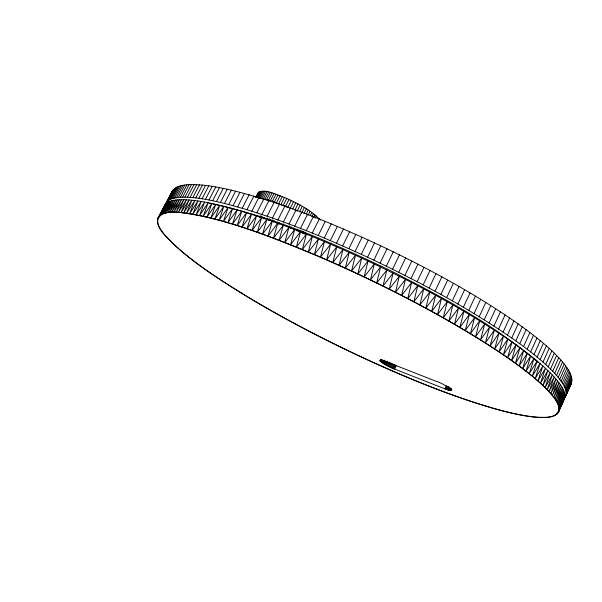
<?xml version="1.0" encoding="UTF-8"?>
<svg xmlns="http://www.w3.org/2000/svg" width="602" height="602" viewBox="0 0 602 602"><rect width="100%" height="100%" fill="white"/><g stroke="black" fill="none" stroke-linecap="round" stroke-linejoin="round"><path stroke-width="0.9" d="M558.588 411.745C560.718 401.843 550.928 394.19 545.134 387.522C529.843 372.804 512.317 360.658 494.686 348.934C439.52 313.198 380.697 283.346 320.46 257.152C275.385 238.693 229.663 219.06 181.014 212.611C160.079 208.992 148.95 219.662 166.099 236.511C189.374 261.095 218.707 278.839 247.211 296.643C287.335 320.753 329.023 342.199 371.592 361.659C411.392 379.636 451.936 396.289 493.941 408.434C508.329 412.423 522.92 416.125 537.849 417.254C544.742 417.291 554.352 418.525 558.588 411.745L564.435 398.547C566.234 390.111 559.085 383.045 554.224 377.063C542.884 364.827 529.534 354.668 516.064 344.908C471.524 313.499 423.349 287.598 374.293 264C327.014 241.756 278.613 221.288 228.143 207.427C213.627 203.679 198.878 200.203 183.836 199.683C177.319 199.826 169.004 199.503 164.662 205.297L157.807 218.503L165.264 204.454L157.581 219.444M565.09 397.425C568.589 390.231 562.328 382.872 558.235 377.409C547.158 364.345 533.455 353.848 519.752 343.704C474.075 311.031 424.387 284.385 373.819 260.162C325.562 237.639 276.16 216.81 224.501 203.438C210.06 200.03 195.311 196.688 180.374 197.275C174.821 197.704 167.115 198.69 165.226 204.951L171.389 193.219C173.722 186.018 182.692 185.085 189.118 184.656C203.378 184.189 217.503 187.049 231.341 190.157C283.106 202.844 332.567 223.425 380.788 245.827C431.288 269.929 480.87 296.628 526.148 329.67C539.783 339.972 553.404 350.68 564.224 364.022C568.265 369.575 573.668 376.559 571.208 383.835L565.09 397.425L563.683 399.096M257.972 193.558C263.367 186.936 277.921 195.816 284.535 197.426C297.38 203.28 310.617 209.699 320.407 220.136M163.676 208.202L164.195 206.208M171.171 194.311L171.389 193.219M557.437 412.513L556.752 414.138L557.505 412.521M559.1 409.774L564.714 397.501L558.122 412.618L564.435 398.547L558.919 410.797M562.298 382.925L568.198 369.703M563.329 384.618L569.199 371.449M564.194 386.236L570.041 373.12M564.909 387.778L570.726 374.722M565.459 389.253L571.245 376.25M565.857 390.645L571.622 377.702M566.106 391.962L571.832 379.079M566.196 393.204L571.9 380.381M566.136 394.37L571.817 381.608M564.458 398.298L570.026 385.769M565.933 395.469L571.584 382.759M554.705 373.375L560.755 359.876M556.549 375.43L562.569 361.983M558.235 377.409L564.224 364.022M559.755 379.32L565.714 365.986M561.109 381.164L567.039 367.882M545.66 364.473L551.831 350.778M548.174 366.799L554.307 353.148M550.514 369.056L556.624 355.458M552.696 371.253L558.769 357.701M537.15 357.121L543.403 343.283M540.152 359.635L546.375 345.841M542.989 362.088L549.182 348.34M527.186 349.235L533.522 335.269M530.663 351.914L536.976 337.993M533.989 354.548L540.272 340.672M519.752 343.704L526.148 329.67M523.544 346.496L529.918 332.492M511.715 337.985L518.171 323.876M515.809 340.867L522.235 326.796M503.091 332.093L509.601 317.924M507.471 335.058L513.957 320.919M493.903 326.051L500.473 311.821M498.561 329.091L505.101 314.884M446.586 389.502C461.772 394.144 439.407 381.676 436.774 381.525L385.995 361.659C369.402 355.985 391.292 368.65 394.649 369.086L446.586 389.502L448.016 386.424M447.391 389.787L448.821 386.702M448.151 390.028L449.227 387.718M448.859 390.239L449.935 387.929M449.506 390.412L450.582 388.094M450.085 390.54L451.161 388.222M450.597 390.638L451.312 389.088M451.041 390.69L451.756 389.14M484.196 319.88L490.818 305.605M489.117 322.981L495.709 308.728M474 313.612L480.667 299.292M444.848 388.854L446.278 385.777M479.154 316.757L485.799 302.46M445.736 389.193L447.166 386.115M463.344 307.268L470.064 292.918M468.725 310.451L475.414 296.109M452.283 300.88L459.048 286.499M457.866 304.078L464.601 289.712M440.86 294.468L447.662 280.073M446.616 297.674L453.396 283.286M393.783 368.74L395.544 365.023M394.649 369.086L396.417 365.369M435.028 291.27L441.853 276.867M383.361 363.503L384.776 360.53M384.084 363.939L385.498 360.974M384.859 364.391L386.273 361.418M423.153 284.881L430.009 270.479M385.671 364.85L387.44 361.14M386.522 365.309L387.936 362.344M387.402 365.775L389.163 362.058M388.298 366.234L390.066 362.517M389.216 366.686L390.976 362.976M390.134 367.13L391.902 363.412M391.059 367.559L392.828 363.841M429.121 288.072L435.961 273.669M391.985 367.972L393.746 364.255M392.895 368.371L394.656 364.654M411.038 278.553L417.931 264.15M417.118 281.713L423.996 267.303M379.997 360.989L380.705 359.492M380.268 361.268L380.976 359.778M380.607 361.576L381.676 359.341M381.028 361.915L382.097 359.68M381.517 362.284L382.579 360.049M382.074 362.667L383.135 360.44M382.684 363.074L384.106 360.101M404.905 275.415L411.813 261.02M392.542 269.222L399.472 254.842M398.742 272.307L405.665 257.912M386.318 266.167L393.264 251.794M373.819 260.162L380.788 245.827M380.073 263.142L387.033 248.792M361.313 254.322L368.296 240.025M367.566 257.22L374.542 242.899M355.067 251.47L362.065 237.196M342.636 245.932L349.642 231.702M348.844 248.671L355.842 234.419M330.332 240.604L337.346 226.435M336.465 243.238L343.479 229.038M324.245 238.038L331.258 223.899M315.102 218.323L316.261 215.998M312.227 233.094L319.241 219.015M318.21 235.532L325.223 221.423M296.937 230.882L297.757 229.242M306.305 213.951L308.254 210.053M298.133 231.808L298.953 230.175M300.458 228.421L307.471 214.425M299.615 231.883L300.436 230.25M308.126 215.177L310.075 211.279M300.564 232.733L301.376 231.1M310.233 215.606L311.791 212.491M301.775 232.726L302.595 231.093M302.445 233.486L303.257 231.853M303.22 233.666L304.063 231.988M311.844 216.795L313.401 213.687M304.236 234.043L305.079 232.364M306.305 230.724L313.318 216.682M313.732 217.187L314.891 214.861M294.86 210.181L298.005 203.927M288.99 224.042L295.996 210.121M288.614 227.609L289.434 225.961M297.034 211.377L300.18 205.131M290.277 228.602L291.105 226.962M299.555 211.814L302.302 206.351M294.687 226.194L301.692 212.235M301.617 213.04L304.356 207.577M293.799 229.768L294.626 228.128M304.002 213.499L306.35 208.811M277.868 219.971L284.859 206.132M262.841 191.225L259.327 198.126L270.441 200.489L285.483 206.448L289.028 199.42M276.928 223.666L277.763 222.025M278.771 224.516L279.599 222.868M291.293 200.489L287.748 207.517L285.483 206.448M290.006 208.631L293.55 201.602M283.384 221.965L290.382 208.089M282.872 225.509L283.7 223.869M292.64 208.999L295.793 202.754M162.028 211.468L162.849 209.835L161.93 211.415M263.879 219L264.707 217.367M267.13 216.208L274.098 202.468M274.482 201.873L278.034 194.875M266.694 219.745L267.521 218.112M276.604 202.663L280.156 195.658M268.236 220.234L269.071 218.601M269.862 220.799L270.697 219.158M278.771 203.521L282.323 196.515M272.45 218.052L279.426 204.259M271.562 221.423L272.39 219.783M280.983 204.447L284.535 197.426M273.308 222.115L274.143 220.475M283.226 205.417L286.77 198.397M261.93 198.389L265.459 191.466M263.42 198.645L266.949 191.707M256.813 212.777L263.766 199.134M265.023 198.991L268.56 192.038M266.731 199.412L270.275 192.444M259.515 217.345L260.365 215.674M268.545 199.909L272.089 192.941M261.915 214.455L268.876 200.759M260.922 217.661L261.75 216.035M270.441 200.489L273.993 193.505M261.509 218.564L262.337 216.938M272.428 201.143L275.979 194.153M246.955 209.684L253.878 196.139M255.985 197.05L258.311 192.505M255.745 197.531L258.062 192.994M255.985 197.403L258.702 192.091M256.52 197.08L259.244 191.752M256.813 197.599L259.929 191.496M257.641 197.433L260.764 191.323M258.22 198.118L261.735 191.233M251.824 211.189L258.762 197.591M260.561 198.216L264.09 191.301M233.087 205.681L239.972 192.286M237.587 206.93L244.48 193.483M242.207 208.262L249.115 194.77M224.501 203.438L231.341 190.157M228.73 204.514L235.593 191.18M212.641 200.729L219.429 187.621M216.449 201.55L223.259 188.381M220.407 202.453L227.232 189.224M570.688 384.836L571.208 383.835M198.833 198.314L205.538 185.431M202.069 198.795L208.789 185.852M205.448 199.352L212.19 186.357M208.969 199.999L215.742 186.944M187.388 197.238L193.994 184.588M190.029 197.388L196.658 184.679M192.813 197.614L199.465 184.844M195.748 197.923L202.43 185.1M173.113 198.389L179.531 186.153M174.708 197.998L181.149 185.702M176.446 197.682L182.925 185.326M178.335 197.441L184.837 185.025M180.374 197.275L186.906 184.799M182.564 197.185L189.118 184.656M184.904 197.17L191.481 184.581M165.542 203.965L172.217 191.203M166.588 202.182L172.842 190.285M167.318 201.384L173.602 189.434M168.191 200.654L174.497 188.644M169.207 199.984L175.543 187.914M170.366 199.382L176.725 187.26M171.668 198.848L178.057 186.673M159.327 216.043L166.009 203.672L160.109 215.35L166.897 202.957L161.043 214.718L167.928 202.302L162.119 214.161L169.102 201.723L163.338 213.672L170.426 201.211L164.7 213.258L171.894 200.767L166.212 212.912L173.511 200.398L167.875 212.634L175.272 200.105L169.689 212.438L177.184 199.887L171.653 212.318L179.253 199.736L173.767 212.273L181.465 199.676L176.025 212.303L183.836 199.683L178.44 212.416L186.349 199.781L181.014 212.611L189.02 199.954L183.73 212.882L191.842 200.21L186.597 213.236L194.807 200.549L189.622 213.68L197.93 200.97L192.79 214.199L201.196 201.474L196.117 214.809L204.612 202.069L199.578 215.501L208.179 202.746L203.198 216.276L211.889 203.506L206.96 217.141L215.742 204.356L210.858 218.09L219.738 205.297L214.906 219.128L223.869 206.32L219.09 220.249L228.143 207.427L223.417 221.461L232.545 208.623L227.872 222.755L237.083 209.91L232.462 224.14L241.756 211.279L237.173 225.607L246.549 212.739L242.019 227.157L251.463 214.282L246.978 228.79L256.497 215.907L252.057 230.513L261.644 217.615L257.257 232.312L266.904 219.414L262.555 234.193L272.27 221.288L267.965 236.157L277.733 223.244L273.474 238.196L283.294 225.283L279.072 240.318L288.945 227.398L284.761 242.508L294.687 229.588L290.54 244.781L300.503 231.853L296.387 247.121L306.395 234.186L302.317 249.529L312.355 236.594L308.307 252.005L318.383 239.069L314.357 254.548L324.455 241.613L320.46 257.152L330.588 244.216L326.615 259.816L336.759 246.888L332.808 262.54L342.959 249.612L339.039 265.324L349.198 252.388L345.292 268.153L355.458 255.218L351.56 271.028L361.734 258.1L357.851 273.955L368.01 261.027L364.142 276.928L374.293 264L370.433 279.93L380.577 267.01L376.717 282.978L386.838 270.057L382.985 286.048L393.083 273.135L389.231 289.156L399.299 276.243L395.446 292.286L405.485 279.381L401.624 295.439L411.625 282.541L407.765 298.615L417.72 285.717L413.845 301.798L423.755 288.907L419.872 304.996L429.73 292.113L425.832 308.201L435.637 295.326L431.724 311.407L441.469 298.539L437.534 314.62L447.226 301.752L443.268 317.826L452.885 304.973L448.904 321.024L458.453 308.179L454.45 324.215L463.924 311.377L459.89 327.39L469.289 314.56L465.226 330.543L474.542 317.721L470.448 333.681L479.681 320.866L475.55 336.796L484.7 323.989L480.531 339.874L489.592 327.082L485.385 342.929L494.347 330.152L490.103 345.954L498.975 333.177L494.686 348.934L503.468 336.172L499.133 351.877L507.81 339.129L503.438 354.781L512.009 342.041L507.591 357.633L516.064 344.908L511.595 360.44L519.962 347.73L515.447 363.202L523.71 350.499L519.142 365.903L527.299 353.216L522.687 368.552L530.731 355.88L526.065 371.141L533.997 358.483L529.286 373.676L537.104 361.034L532.341 376.145L540.047 363.518L535.231 378.553L542.831 365.941L537.955 380.9L545.442 368.304L540.513 383.173L547.888 370.591L542.906 385.385L550.168 372.819L545.134 387.522L552.282 374.978L547.195 389.592L554.224 377.063L549.084 391.593L556.007 379.079L550.815 393.52L557.618 381.021L552.373 395.371L559.062 382.895L553.765 397.154L560.349 384.693L554.999 398.855L561.47 386.416L556.067 400.488L562.426 388.064L556.97 402.046L563.224 389.644L557.715 403.521L563.856 391.142L558.302 404.928L564.337 392.564L558.731 406.252L564.661 393.911L559.01 407.501L564.834 395.183L559.13 408.675L564.849 396.379L557.505 413.416L564.014 399.51M209.549 203.484L211.212 203.769M212.912 204.07L214.651 204.402M215.516 204.56C276.205 217.856 333.44 243.313 389.231 270.05C441.371 296.523 493.866 324.267 538.346 362.705M303.34 231.838L305.44 234.201M241.199 292.978A222.499 36.714 25.9 0 0 558.152 412.566A222.499 36.714 25.9 0 0 275.565 238.986A222.499 36.714 25.9 0 0 241.199 292.978"/></g></svg>
